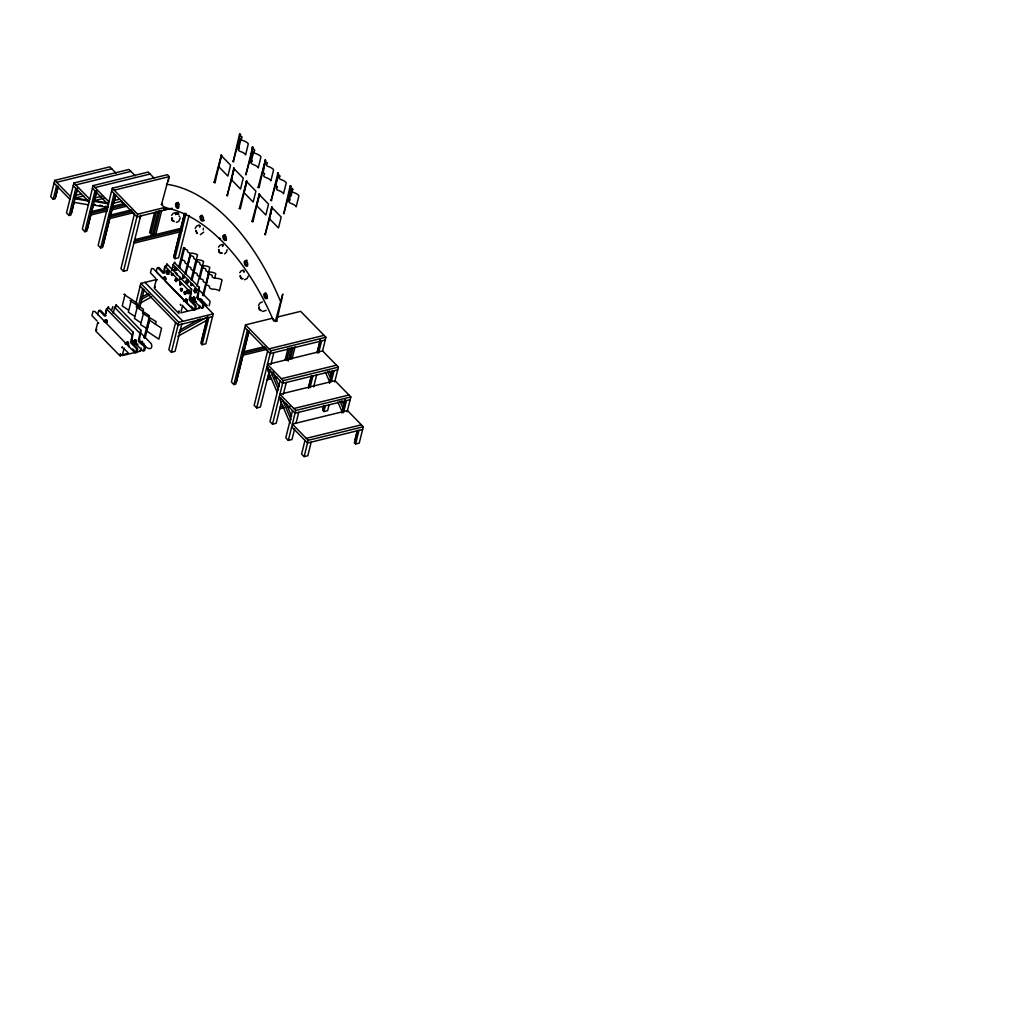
<?xml version="1.0" encoding="UTF-8"?>
<svg xmlns="http://www.w3.org/2000/svg" width="1014" height="1014" viewBox="0 0 1014 1014"><rect width="100%" height="100%" fill="white"/><g stroke="black" fill="none" stroke-linecap="round" stroke-linejoin="round"><path stroke-width="1.5" d="M180.948 290.853L180.365 289.18L181.037 288.179L182.038 289.193L181.962 290.841L181.367 290.219L180.948 290.853L182.051 290.587M115.735 307.128L116.128 304.859L140.895 330.26L139.514 339.411M166.511 266.289L166.904 264.02L191.659 289.408L190.29 298.953A1.445 0.799 76.2 0 0 190.67 300.017L195.588 305.062A1.42 0.786 76.2 0 1 196.095 307.001L195.537 309.27A1.42 0.786 76.2 0 1 194.675 309.764M188.021 291.956L188.553 291.183L186.918 292.235L188.819 291.981L189.25 293.312L188.148 293.578L188.211 292.286L188.984 292.324L188.312 290.194L189.415 289.928M98.573 323.187L97.914 323.124M98.472 323.377L97.94 322.541L98.383 323.174M156.764 279.775L156.688 280.561M96.292 330.019L96.482 329.233L96.52 330.361M96.216 329.74L96.343 330.26M98.282 323.2L98.409 322.553M120.476 354.938L120.362 353.835L120.248 354.596M121.908 347.118L122.288 347.992L122.339 346.991M127.675 343.657L127.016 342.821L127.561 343.391M128.005 343.543L127.371 342.897M175.79 280.612L176.119 281.639L176.829 280.701L176.259 279.015L175.219 278.913L175.143 280.548L177.273 280.371M180.353 304.39L180.505 304.922M186.031 300.347L185.828 301.133L186.006 300.119M172.925 273.894L171.353 274.084L171.721 275.402L173.381 274.439M171.353 274.084L171.886 273.387L172.519 275.529L172.063 274.959M145.179 337.877L144.077 337.573L145.179 337.877L149.59 319.74L148.602 319.549L149.59 319.74M180.226 217.871L178.882 221.204L176.347 222.408M227.136 249.647L226.363 252.245L224.601 253.868M183.648 247.644L184.599 247.986L183.648 247.644L178.743 267.354M184.852 273.932L190.302 254.146L185.841 274.198M195.917 260.256L196.893 260.535L195.917 260.256L191.05 279.902M201.9 266.53L202.889 266.809L201.9 266.53L197.046 286.189M201.571 299.878L202.369 300.03M214.119 182.317L215.057 182.659L221.394 155.041L214.068 182.393L215.057 182.659M202.585 295.467L208.783 272.652L203.573 295.733M220.811 155.18L221.787 155.459M232.954 174.484L233.917 167.994L227.123 195.778L232.206 177.501M227.706 195.639L226.768 195.296M239.519 134.127L240.508 134.406L239.519 134.127L233.195 161.746L239.393 138.943M233.778 161.606L232.789 161.34M233.461 168.159L234.449 168.362M239.367 208.415L246.706 180.999L240.369 208.618L239.367 208.415L240.369 208.618M251.295 154.939L252.638 146.941L245.844 174.725L250.547 157.969M246.427 174.585L245.489 174.243M246.11 181.138L247.112 181.341M252.169 147.182L253.17 147.309M252.03 221.394L259.356 193.978L253.018 221.597L252.03 221.394L253.018 221.597M258.139 187.222L259.09 187.565L265.415 159.946L258.101 187.298L259.09 187.565M258.76 194.118L259.749 194.396M264.831 160.085L265.82 160.364M269.787 217.947L265.085 234.716L271.879 206.932L270.535 214.93M265.668 234.576L264.692 234.297M277.722 176.36L277.937 172.9L271.144 200.683L276.974 179.389M271.739 200.544L270.789 200.202M271.422 207.097L272.411 207.376M277.481 173.064L278.482 173.267M290.004 190.86L283.806 213.662L290.143 186.044L291.119 186.323L290.143 186.044M284.389 213.523L283.451 213.181M166.638 273.793L168.463 272.766L166.638 273.793L165.954 271.194L166.942 271.435L167.12 270.016L167.538 271.587L168.539 271.828L168.21 274.148L169.313 273.881M168.324 181.493L168.882 177.273L161.492 204.524M167.741 273.527L167.057 270.928M108.054 307.217L133.126 332.161L131.757 341.705A1.445 0.799 76.2 0 0 132.137 342.77L137.042 347.815A1.42 0.786 76.2 0 1 137.562 349.754L136.991 352.023A1.42 0.786 76.2 0 1 135.927 352.352A1.42 0.786 76.2 0 1 134.824 352.618L94.923 311.501L93.022 311.349L91.906 315.557L97.141 321.07M174.357 262.55L199.428 287.507L198.047 296.658M182.583 277.773L184.066 277.139L182.583 277.773L182.875 275.884L183.395 278.001L184.497 277.722M183.686 277.506L183.369 276.188M184.485 294.047L186.094 293.325L184.485 294.047L184.117 292.298L185.854 292.247L186.018 291.284M184.117 292.298L184.916 291.563L185.549 294.428L184.992 293.591M185.587 293.781L185.22 292.019M116.027 173.166L109.842 166.828L54.743 180.353L50.7 196.678L53.235 199.276L55.073 198.82L58.064 186.728M53.235 199.276L56.594 185.676M55.643 197.071L58.254 186.487M135.204 175.79L129.031 169.452L73.921 182.976L66.518 212.902L69.053 215.5L70.879 215.044L77.622 187.844M69.053 215.5L75.784 188.287M71.462 213.295L74.073 202.711M74.821 199.695L77.064 190.619M154.394 178.413L148.209 172.063L93.111 185.6L82.337 229.126L84.859 231.712L86.697 231.268L96.799 190.455M84.859 231.712L94.961 190.911M87.267 229.519L93.63 203.827M94.378 200.797L96.622 191.735M114.189 190.15L169.3 176.626L167.399 174.674L112.288 188.211L98.155 245.35L100.678 247.936L102.515 247.492L115.609 194.587M100.678 247.936L114.151 193.535M103.086 245.743L115.431 195.867M95.734 330.551L97.559 323.187M108.485 306.862L106.863 309.308L105.279 315.582M104.265 321.869L104.455 320.209L104.797 321.983L106.178 321.653M134.52 213.472L120.932 268.71L123.455 271.296L127.13 270.396L140.591 215.995M111.895 309.498L112.82 306.583M113.15 313.415L114.633 307.407L116.255 304.948M123.455 271.296L137.6 214.157L112.288 188.211M139.97 218.187L140.718 215.171M154.445 213.067L149.578 232.726L153.951 234.868L159.933 210.684M150.845 234.019L156.46 211.343M124.101 348.068L122.238 355.622L140.502 351.136L141.25 348.119M152.683 233.562L158.298 210.899M136.028 302.742L140.819 283.4L157.081 279.408M136.472 305.911L137.144 303.186L124.937 295.011L122.238 305.936L128.334 310.018M155.788 234.411L161.771 210.228M138.196 306.849L142.682 288.724M132.999 332.009L130.654 341.972A1.445 0.799 76.2 0 0 131.034 343.049L135.939 348.081A1.42 0.786 76.2 0 1 136.459 350.033L135.889 352.302M139.653 307.914L144.14 289.776M162.671 203.991L161.302 204.321L164.458 207.566L163.862 210.012L165.231 209.683L165.84 207.224M142.809 312.033L143.494 309.308L131.047 301.259L128.347 312.185L134.57 316.203M132.34 343.822L136.168 342.884L136.522 344.659L137.904 344.329M140.769 330.095L138.424 340.083A1.458 0.811 76.2 0 0 138.804 341.135L143.709 346.18A1.42 0.786 76.2 0 1 144.216 348.119L143.658 350.388A1.42 0.786 76.2 0 1 142.594 350.717L131.566 339.411M154.267 287.799L156.093 280.434M155.053 287.342L154.863 286.531M155.104 286.607L154.977 287.266M141.364 344.443L142.112 341.426L139.07 342.174M148.678 318.447L149.362 315.722L137.156 307.546L134.456 318.459L140.553 322.553M144.115 337.599L148.64 319.397M167.031 264.109L165.409 266.555L163.66 273.045A1.458 0.811 76.2 0 1 163.013 273.058L158.108 268.026A1.42 0.786 76.2 0 0 157.031 268.342L156.473 270.611A1.42 0.786 76.2 0 0 156.98 272.551L162.493 278.204M162.709 278.584L162.988 277.456L163.622 278.102M155.459 324.328L156.131 321.603L143.342 313.77L140.629 324.683L147.03 328.599M184.472 213.548L173.622 257.379L174.89 258.671L178.565 257.771L189.035 215.462M174.193 255.629L179.808 232.954M181.303 226.921L184.675 213.308M171.683 270.662L173.179 264.654L174.788 262.195M174.89 258.671L186.107 213.333M179.732 267.633L184.599 247.986M175.574 322.465L168.844 349.665L171.379 352.264L175.054 351.364L181.785 324.15M180.555 304.555L180.657 304.91M181.151 311.361L182.647 305.315M171.379 352.264L178.781 322.338L140.819 283.4M196.146 260.357L197.489 254.92A3.739 2.129 13.9 0 0 195.854 254.007A9.468 5.4 13.9 0 0 190.809 253.158A2.75 1.572 13.9 0 1 187.729 251.84A2.89 1.648 13.9 0 1 187.628 250.838A1.724 0.989 13.9 0 0 186.386 249.609A2.953 1.686 13.9 0 0 184.979 249.241L184.269 249M192.039 280.181L196.893 260.535M186.665 303.161L186.956 302.033L187.298 303.807M191.545 289.256L189.187 299.219A1.445 0.799 76.2 0 0 189.567 300.296L194.485 305.328A1.42 0.786 76.2 0 1 194.992 307.28L194.435 309.549A1.42 0.786 76.2 0 1 193.357 309.866L164.699 280.472M202.585 265.567L203.599 261.485A3.739 2.129 13.9 0 0 201.963 260.573A9.468 5.4 13.9 0 0 196.919 259.723A2.75 1.572 13.9 0 1 193.839 258.405A2.89 1.648 13.9 0 1 193.737 257.404A1.724 0.989 13.9 0 0 192.483 256.174A2.953 1.686 13.9 0 0 191.076 255.807L190.379 255.566L187.691 266.454L188.389 266.695A2.953 1.686 13.9 0 1 189.795 267.05A1.724 0.989 13.9 0 1 191.038 268.292A2.89 1.648 13.9 0 0 191.139 269.28A2.75 1.572 13.9 0 0 194.219 270.611M190.873 301.069L194.701 300.131L195.056 301.906L196.437 301.576M195.056 301.906L194.701 300.131M199.314 287.342L196.957 297.317A1.458 0.811 76.2 0 0 197.337 298.382L202.255 303.427A1.42 0.786 76.2 0 1 202.762 305.366L202.204 307.635A1.42 0.786 76.2 0 1 201.127 307.964L190.1 296.646M180.771 312.87L199.036 308.383L199.783 305.366M241.066 138.652A2.75 1.572 13.9 0 0 243.043 140.604A9.468 5.4 13.9 0 1 247.391 142.822A3.739 2.129 13.9 0 1 248.265 144.013L245.565 154.901A3.739 2.129 13.9 0 0 244.704 153.71A9.468 5.4 13.9 0 0 240.343 151.479A2.75 1.572 13.9 0 1 238.366 149.527L241.066 138.652A2.89 1.648 13.9 0 1 241.801 137.891A1.724 0.989 13.9 0 0 241.598 136.598A2.953 1.686 13.9 0 0 240.483 135.876L239.988 135.483L237.796 146.764A2.953 1.686 13.9 0 1 238.898 147.474A1.724 0.989 13.9 0 1 239.317 148.564M208.453 272.905L209.797 267.468A3.739 2.129 13.9 0 0 208.162 266.555A9.468 5.4 13.9 0 0 203.117 265.706A2.75 1.572 13.9 0 1 200.037 264.388A2.89 1.648 13.9 0 1 199.935 263.387A1.724 0.989 13.9 0 0 198.681 262.144A2.953 1.686 13.9 0 0 197.274 261.789L196.691 261.625M214.778 277.823L215.779 273.742A3.739 2.129 13.9 0 0 214.157 272.829A9.468 5.4 13.9 0 0 209.099 271.98A2.75 1.572 13.9 0 1 206.019 270.662A2.89 1.648 13.9 0 1 205.931 269.661A1.724 0.989 13.9 0 0 204.676 268.431A2.953 1.686 13.9 0 0 203.269 268.064L202.572 267.823L199.872 278.711L200.569 278.951A2.953 1.686 13.9 0 1 201.989 279.306A1.724 0.989 13.9 0 1 203.231 280.548A2.89 1.648 13.9 0 0 203.332 281.537A2.75 1.572 13.9 0 0 206.412 282.868M207.617 316.203L200.873 343.416L202.141 344.709L205.817 343.809L213.219 313.884L202.382 302.755M201.456 341.667L206.691 320.5M202.141 344.709L208.871 317.509M253.715 151.631A2.75 1.572 13.9 0 0 255.693 153.57A9.468 5.4 13.9 0 1 260.053 155.801A3.739 2.129 13.9 0 1 260.915 156.993L258.228 167.88A3.739 2.129 13.9 0 0 257.353 166.689A9.468 5.4 13.9 0 0 253.006 164.458A2.75 1.572 13.9 0 1 251.028 162.506L253.715 151.631A2.89 1.648 13.9 0 1 254.451 150.871A1.724 0.989 13.9 0 0 254.248 149.578A2.953 1.686 13.9 0 0 253.132 148.855L252.638 148.462L250.445 159.743A2.953 1.686 13.9 0 1 251.548 160.453A1.724 0.989 13.9 0 1 252.004 160.998M276.936 321.172L275.555 321.514L272.398 318.269L245.527 324.86L231.395 381.999L233.917 384.598L235.755 384.141L248.848 331.248M233.917 384.598L247.391 330.184M236.325 382.392L249.051 331.008M291.677 190.569A2.75 1.572 13.9 0 0 293.654 192.508A9.468 5.4 13.9 0 1 298.015 194.739A3.739 2.129 13.9 0 1 298.877 195.93L296.189 206.805A3.739 2.129 13.9 0 0 295.315 205.627A9.468 5.4 13.9 0 0 290.955 203.396A2.75 1.572 13.9 0 1 288.99 201.444L291.677 190.569A2.89 1.648 13.9 0 1 292.412 189.808A1.724 0.989 13.9 0 0 292.209 188.503A2.953 1.686 13.9 0 0 291.094 187.793L288.407 198.668A2.953 1.686 13.9 0 1 289.51 199.39A1.724 0.989 13.9 0 1 290.004 200.214M291.018 196.133L292.704 189.339M267.633 350.958L254.172 405.359L256.694 407.958L260.37 407.058L269.344 370.782M275.364 321.324L282.767 294.073L276.746 320.982M256.694 407.958L270.839 350.819L245.527 324.86M268.33 367.905L267.734 370.325L277.076 391.949M270.839 364.736L273.831 352.644M280.079 380.782L269.978 421.583L272.512 424.182L276.188 423.282L281.423 402.114M285.061 360.312L288.065 348.22M286.709 360.097L289.7 348.005M272.512 424.182L283.286 380.656L267.468 364.432L322.579 350.907L338.397 367.131L334.721 381.936M288.166 361.161L291.538 347.548M280.789 397.729L280.181 400.15L290.156 423.218M290.181 359.425L293.173 347.346M283.299 394.56L286.29 382.468M292.019 358.981L295.011 346.889M292.526 410.607L285.796 437.807L288.331 440.406L292.007 439.506L294.618 428.922M288.331 440.406L295.733 410.48L279.915 394.256L335.026 380.732L350.844 396.956L347.181 411.76M296.113 422.876L298.737 412.292M308.357 387.994L311.349 375.902M317.331 351.719L320.323 339.627M308.56 387.754L311.552 375.662M317.154 352.986L319.778 342.415M310.005 387.779L312.996 375.687M318.599 353.011L321.59 340.919M313.668 386.879L316.66 374.787M322.655 350.603L325.938 337.294L300.638 311.336L276.759 317.192M304.986 440.431L301.614 454.031L304.149 456.63L307.825 455.73L311.184 442.117M304.149 456.63L308.18 440.304L292.374 424.08L347.472 410.556L363.291 426.78L359.248 443.105L355.584 444.005L354.317 442.7L357.308 430.608M323.808 405.727L322.68 410.264L323.948 411.557L327.623 410.657L329.119 404.611M329.411 383.051L332.402 370.959M323.251 408.515L323.998 405.486M329.613 382.823L332.605 370.731M323.948 411.557L325.443 405.511M331.426 381.327L334.05 370.744M341.87 412.875L345.229 399.275M342.06 412.647L345.052 400.555M343.505 412.66L346.496 400.581M354.887 440.951L357.498 430.38M355.584 444.005L358.943 430.405M177.627 213.194L176.854 213.219M178.033 213.333L177.044 213.891L176.094 212.75M248.291 276.176L247.061 278.546L244.526 279.75M179.922 284.921L179.719 282.741L180.822 282.475L181.024 284.655L179.922 284.921L181.252 284.034M176.03 214.144L177.526 213.333M196.45 291.436L194.891 292.894L193.813 290.536L196.336 289.839M195.17 228.581L196.437 226.211L199.061 224.994M258.507 305.48L259.774 303.11L262.398 301.893M192.33 285.264L191.228 285.53L192.597 284.693M192.28 283.945L191.494 284.959M175.574 213.105L175.599 214.715M177.703 214.246L178.008 212.978M199.517 225.387L199.543 226.984M200.202 225.97L200.024 226.642M223.156 245.477L222.662 245.806M244.425 271.03L243.918 271.359M203.725 232.13L200.303 234.69M125.597 344.291L125.153 343.277M127.561 342.694L127.84 343.759M127.903 343.733L127.625 342.669M186.158 282.044L187.615 281.106L188.262 282.741L187.159 283.02L186.158 282.044L187.856 281.715M186.741 280.941L188.211 280.003L186.741 280.941L186.107 280.333L186.513 281.372M183.597 300.714L183.978 301.589M178.832 311.108L179.11 312.173L179.072 311.184M186.639 300.765L186.437 299.992M177.387 269.014L175.536 269.344L175.536 270.687L174.281 269.483L175.853 268.342L175.384 267.1L174.281 267.366L174.75 268.609M174.281 267.366L175.042 268.089L175.523 267.214L176.284 269.28L175.536 269.344M175.853 268.342L175.384 269.217L176.639 270.408L176.639 269.078M171.594 215.374L173.014 213.498L175.118 212.725M218.504 247.163L219.924 245.287L222.028 244.501M239.773 272.715L241.193 270.839L243.297 270.066M190.695 254.552L189.707 254.362M209.138 273.134L208.187 272.867M187.451 291.449L187.032 290.169L187.767 290.993L188.312 290.194M175.143 280.548L176.677 279.699L175.574 279.965M105.266 315.608L105.126 315.798A1.458 0.811 76.2 0 1 104.48 315.81L99.562 310.778A1.42 0.786 76.2 0 0 98.497 311.095L97.927 313.364A1.42 0.786 76.2 0 0 98.447 315.303M222.979 244.399L222.51 246.491M105.164 320.703L106.774 320.779L106.381 322.351L105.291 321.818L106.14 320.132M105.595 321.844A1.483 0.824 76.2 0 1 105.95 319.79A1.483 0.824 76.2 0 1 107.218 321.603A1.483 0.824 76.2 0 1 106.064 322.401L106.888 321.882M163.71 277.95L165.307 278.026L164.914 279.598L163.71 277.95L164.674 277.38M164.458 279.712L165.434 279.129M126.598 342.681L128.208 342.757L127.815 344.329L126.725 343.797L127.574 342.111M127.358 344.443L128.322 343.873M134.368 340.78L135.965 340.856L135.584 342.428L134.494 341.883L135.331 340.21M120.311 354.837L120.501 354.013L120.831 354.685M120.603 354.697L120.413 354.038M135.115 342.542L136.091 341.959M185.131 299.929L186.741 300.005L186.348 301.576L185.258 301.044L186.107 299.358M185.892 301.69L186.868 301.12M192.901 298.027L194.511 298.103L194.118 299.675L193.028 299.13L193.877 297.457M193.661 299.789L194.625 299.206M266.162 310.373L262.512 311.475M209.214 305.721L210.101 301.323L198.921 289.814M141.897 297.115L148.589 293.426M141.821 299.155L149.857 294.732M140.921 302.78L151.631 296.874M180.074 329.943L200.151 318.878M178.667 332.719L205.436 317.965M177.767 336.344L207.211 320.12M203.345 229.836L203.244 228.213M178.958 215.969L179.655 216.527M222.421 252.942L221.965 253.107A1.977 1.204 -44.3 0 1 221.648 253.183L219.493 252.74L218.732 249.495L218.847 251.878L220.963 252.98M193.813 290.536L196.095 289.852L196.323 292.476L195.347 291.702M56.632 182.305L111.743 168.78M75.822 184.916L130.933 171.391M94.999 187.539L150.11 174.015M75.15 195.448L81.272 193.94M74.478 198.174L83.655 195.917M94.327 198.072L101.983 196.196M93.656 200.785L104.379 198.161M95.05 204.524L93.212 204.967L107.738 207.464M113.517 200.696L119.639 199.188M112.846 203.408L122.022 201.152M90.043 211.901L107.953 207.502M112.44 206.4L124.38 203.472M91.311 213.194L107.725 209.163M112.212 208.073L125.635 204.765M90.867 215.006L107.281 210.975M111.755 209.885L126.687 206.222M110.501 215.057L131.389 209.936M110.273 216.717L132.657 211.229M109.816 218.53L133.696 212.674M137.6 214.157L164.458 207.566M176.284 204.663L179.275 203.928M172.127 208.238L136.928 216.895L111.616 190.924M134.545 239.722L180.809 228.365L182.076 229.658L134.317 241.383M133.861 243.195L181.62 231.471M175.042 268.089L176.144 267.823L175.384 267.1M175.523 268.558L176.626 268.292M166.942 271.435L168.045 271.169M174.281 269.483L176.157 269.116M167.538 271.587L168.641 271.308M166.841 272.335L167.944 272.069M167.792 272.589L168.894 272.322M171.822 274.173L173.229 273.945M171.784 274.629L172.887 274.35L172.456 273.818M164.217 277.494L165.307 278.026M182.773 276.607L183.864 276.328M183.065 276.683L184.168 276.416M182.697 277.05L183.8 276.784M183.192 277.202L184.295 276.923M175.84 279.598L176.943 279.332M176.208 280.003L177.311 279.737M187.108 280.27L187.121 281.296L188.224 281.03M179.795 283.59L181.176 283.223L180.822 282.475M187.159 283.02L187.134 281.943L188.236 281.677M179.846 284.085L181.392 283.654M190.708 284.313L192.559 283.895M180.365 289.18L182.102 288.914M180.999 289.18L182.482 288.914M180.986 289.814L182.089 289.548L181.468 288.901M181.367 290.219L182.469 289.941M187.767 290.993L188.87 290.714M188.249 291.512L189.352 291.246M184.751 292.526L185.854 292.247M185.156 292.666L186.259 292.4M184.649 293.084L185.752 292.818M186.918 292.235L189.314 292.007M185.309 293.325L186.399 293.059M194.751 291.259L196.741 290.726M186.741 300.005L185.651 299.472M193.421 297.558L194.511 298.103M185.258 301.044L186.348 301.576M193.028 299.13L194.118 299.675M105.684 320.247L106.774 320.779M105.291 321.818L106.381 322.351M197.603 299.409L200.645 298.674L201.279 299.32M191.507 301.716L195.334 300.778M178.781 322.338L213.219 313.884M212.547 316.609L178.109 325.063L140.147 286.125M281.765 300.702L280.384 301.044A198.516 110.336 76.2 0 0 166.511 184.244M127.105 342.225L128.208 342.757M134.875 340.311L135.965 340.856M126.725 343.797L127.815 344.329M134.494 341.883L135.584 342.428M132.973 344.468L136.801 343.531M139.704 342.821L142.746 342.073L142.112 341.426M121.604 354.976L127.688 353.48M242.245 352.086L264.629 346.585M243.512 353.379L265.896 347.891M243.056 355.192L266.935 349.336M268.938 348.867L324.049 335.342M270.839 350.819L325.938 337.294M325.266 340.02L270.155 353.544L244.856 327.585M267.772 376.371L270.763 375.636M267.557 378.032L270.535 377.309M267.1 379.857L271.575 378.754M274.566 378.019L277.544 377.284M281.385 378.704L336.496 365.179M283.286 380.656L338.397 367.131M337.713 369.844L282.614 383.368L266.796 367.157M280.232 406.956L283.21 406.221M279.775 408.769L284.25 407.666M287.241 406.944L290.219 406.208M293.832 408.528L348.943 395.004M295.733 410.48L350.844 396.956M350.172 399.668L295.061 413.205L279.243 396.981M306.291 438.352L361.39 424.828M308.18 440.304L363.291 426.78M362.619 429.492L307.508 443.029L291.69 426.805M191.925 284.059L191.139 283.426L191.177 284.212M242.65 278.482L241.117 278.432M242.904 278.749L241.37 278.698C238.303 274.87 241.256 274.35 240.762 278.305M174.053 221.191L171.936 220.101L171.822 217.718L172.57 218.466L172.177 220.355L173.99 221.496M187.134 281.943L187.121 281.296M176.233 280.282L176.892 280.333M107.56 202.889L95.95 200.886L94.112 201.342L108.637 203.839M88.383 200.265L76.76 198.275L74.922 198.719L89.447 201.216M99.41 205.272L102.313 205.766M105.215 206.26L108.118 206.767M74.022 202.344L88.548 204.841M261.016 310.411L259.216 309.27L259.216 306.824L259.457 309.524L261.282 310.664M196.893 233.359C194.549 228.594 196.615 230.609 197.147 233.626M181.582 259.888L182.127 260.104A2.953 1.686 13.9 0 1 183.686 260.484A1.724 0.989 13.9 0 1 184.941 261.726A2.89 1.648 13.9 0 0 185.042 262.715A2.75 1.572 13.9 0 0 188.11 264.046M193.889 272.424L194.587 272.665A2.953 1.686 13.9 0 1 195.994 273.032A1.724 0.989 13.9 0 1 197.236 274.274A2.89 1.648 13.9 0 0 197.337 275.263A2.75 1.572 13.9 0 0 200.417 276.594M177.919 213.396L178.946 214.208M180.15 284.3L179.719 282.741M194.916 290.27L195.994 292.628M244.108 272.386L243.423 271.144M179.643 278.584L179.655 276.873L180.657 279.598L180.023 278.964M121.046 201.127L122.314 202.42M173.179 264.654L198.478 290.6M93.111 185.6L108.916 201.811M202.28 300.55L207.211 305.62M92.426 188.312L108.245 204.536M165.409 266.555L190.708 292.514M190.366 297.216L193.547 300.486M198.402 307.736L199.036 308.383M73.921 182.976L89.739 199.2M191.152 306.203L194.46 309.6M73.249 185.689L89.067 201.913M189.833 306.051L153.329 268.621L151.555 268.596L150.452 272.804L155.674 278.318M182.165 305.493L187.108 310.55M54.743 180.353L70.562 196.577M54.072 183.078L69.877 199.302M154.432 288.407L178.92 313.529M144.951 282.386L182.913 321.324M140.376 332.567L151.403 343.873C153.722 351.376 145.332 349.12 143.735 343.302M114.633 307.407L139.945 333.365M106.863 309.308L132.175 335.266M131.833 339.969L135.014 343.239M139.869 350.489L140.502 351.136M132.619 348.955L134.824 351.212M123.632 348.246L128.575 353.303M95.899 331.16L120.387 356.282M167.361 273.032L168.21 274.148M186.576 300.22L186.399 301.234M177.184 275.314L177.006 273.565L175.942 272.931L176.068 273.983M195.233 290.118L194.536 288.622L194.675 290.283M329.385 370.921L331.87 376.688M341.832 400.745L344.316 406.513M327.547 371.377L330.653 378.59M339.994 401.202L343.112 408.414M325.393 372.125L329.765 382.215M337.852 401.95L342.212 412.039M272.956 372.011L279.192 386.435M286.037 403.28L291.639 416.26M269.876 369.578L278.597 389.769M282.323 399.415L291.056 419.593M272.5 318.383L273.641 321.045M187.717 292.247L188.148 293.578M194.054 298.217L194.168 299.32M193.37 297.913L193.484 299.016M185.6 299.814L185.714 300.93M164.851 278.14L164.965 279.243M135.508 340.97L135.635 342.073M134.824 340.666L134.951 341.769M127.739 342.871L127.865 343.987M127.054 342.567L127.181 343.683M106.305 320.893L106.432 321.996M105.621 320.589L105.748 321.704M198.047 296.709L198.06 297.051A1.458 0.811 76.2 0 0 198.44 298.116L203.358 303.148A1.42 0.786 76.2 0 1 203.865 305.1L203.307 307.369A1.42 0.786 76.2 0 1 202.331 307.787M191.202 284.719L191.228 285.53M139.514 339.462L139.526 339.804A1.458 0.811 76.2 0 0 139.907 340.869L144.812 345.913A1.42 0.786 76.2 0 1 145.319 347.853L144.761 350.122A1.42 0.786 76.2 0 1 143.696 350.438M238.366 149.527A2.89 1.648 13.9 0 1 238.772 148.982M277.354 187.235A1.724 0.989 13.9 0 1 277.076 187.704M277.304 186.956A1.724 0.989 13.9 0 0 276.86 186.411A2.953 1.686 13.9 0 0 275.757 185.689L278.305 174.75A2.953 1.686 13.9 0 1 279.547 175.523A1.724 0.989 13.9 0 1 279.763 176.829A2.89 1.648 13.9 0 0 279.027 177.589A2.75 1.572 13.9 0 0 281.005 179.529A9.468 5.4 13.9 0 1 285.352 181.76A3.739 2.129 13.9 0 1 286.227 182.951L283.527 193.826A3.739 2.129 13.9 0 0 282.665 192.647A9.468 5.4 13.9 0 0 278.305 190.417A2.75 1.572 13.9 0 1 277.076 187.565M264.654 173.977A1.724 0.989 13.9 0 0 264.21 173.432A2.953 1.686 13.9 0 0 263.095 172.722L265.288 161.441L265.795 161.834A2.953 1.686 13.9 0 1 266.897 162.544A1.724 0.989 13.9 0 1 267.113 163.85A2.89 1.648 13.9 0 0 266.365 164.61A2.75 1.572 13.9 0 0 268.342 166.55A9.468 5.4 13.9 0 1 272.703 168.78A3.739 2.129 13.9 0 1 273.565 169.972L270.877 180.847A3.739 2.129 13.9 0 0 270.003 179.668A9.468 5.4 13.9 0 0 265.655 177.437A2.75 1.572 13.9 0 1 263.678 175.485A2.89 1.648 13.9 0 1 264.071 174.94M288.99 201.444A2.89 1.648 13.9 0 1 289.383 200.899M251.966 161.543A1.724 0.989 13.9 0 1 251.764 161.758A2.89 1.648 13.9 0 0 251.028 162.506M166.765 265.668A1.42 0.786 76.2 0 0 165.903 266.162A1.42 0.786 76.2 0 0 164.8 266.441L164.243 268.697A1.42 0.786 76.2 0 0 164.75 270.649M164.598 279.636A1.483 0.824 76.2 0 0 165.751 279.091A1.483 0.824 76.2 0 0 164.876 277.063A1.483 0.824 76.2 0 0 164.027 278.318A1.483 0.824 76.2 0 1 164.636 277.037A1.483 0.824 76.2 0 1 165.65 278.622A1.483 0.824 76.2 0 1 164.952 279.927M158.133 268.076A1.42 0.786 76.2 0 1 159.211 267.747L164.116 272.791A1.458 0.811 76.2 0 0 164.762 272.779M99.6 310.829A1.42 0.786 76.2 0 1 100.665 310.499L105.583 315.544A1.458 0.811 76.2 0 0 106.026 315.633M126.927 343.062A1.483 0.824 76.2 0 1 127.929 341.895A1.483 0.824 76.2 0 1 128.537 344.228A1.483 0.824 76.2 0 1 127.118 343.797M107.332 308.864A1.42 0.786 76.2 0 0 106.267 309.194L105.697 311.45A1.42 0.786 76.2 0 0 106.216 313.402M107.408 308.776A1.42 0.786 76.2 0 1 108.004 308.345M105.684 321.818A1.483 0.824 76.2 0 1 106.052 319.765A1.483 0.824 76.2 0 1 107.129 321.628A1.483 0.824 76.2 0 1 105.963 322.414M164.357 207.464A198.516 110.336 76.2 0 1 272.5 318.371M226.35 240.128A2.839 1.584 76.2 0 1 224.538 237.808A2.839 1.584 76.2 0 1 224.956 234.817M204.27 220.418A2.839 1.584 76.2 0 1 201.913 219.037A2.839 1.584 76.2 0 1 202.09 215.336M178.071 207.515A2.839 1.584 76.2 0 1 176.956 204.27A2.839 1.584 76.2 0 1 178.325 202.47M247.695 265.769A2.839 1.584 76.2 0 1 245.743 262.727A2.839 1.584 76.2 0 1 247.086 260.218M267.303 298.382A2.839 1.584 76.2 0 1 265.491 296.063A2.839 1.584 76.2 0 1 265.909 293.071M142.556 313.174L143.557 313.415L142.556 313.174M197.299 297.343L197.831 298.179L197.299 297.343M219.594 238.328L220.494 238.848L219.594 238.328M130.286 300.651L131.275 300.917L130.286 300.651M202.61 294.82L203.713 295.125L202.61 294.82M124.177 294.39L125.166 294.668L124.215 294.326M136.396 306.925L137.384 307.204L136.434 306.862M128.41 344.785L128.765 346.56L128.41 344.785M149.362 320.082L146.662 331.008L158.868 339.183L161.568 328.257L149.362 320.082M221.483 155.839L218.783 166.752L227.871 176.081L230.571 165.168L221.483 155.839M234.133 168.806L231.433 179.732L240.533 189.06L243.233 178.147L234.133 168.806M208.859 274.084L206.159 284.959L206.869 285.2A2.953 1.686 13.9 0 1 208.276 285.568A1.724 0.989 13.9 0 1 209.518 286.797A2.89 1.648 13.9 0 0 209.619 287.799A2.75 1.572 13.9 0 0 212.699 289.117A9.468 5.4 13.9 0 1 217.744 289.966A3.739 2.129 13.9 0 1 219.379 290.879L222.079 280.003A3.739 2.129 13.9 0 0 220.444 279.091A9.468 5.4 13.9 0 0 215.386 278.242A2.75 1.572 13.9 0 1 212.319 276.911A2.89 1.648 13.9 0 1 212.218 275.922A1.724 0.989 13.9 0 0 210.963 274.68A2.953 1.686 13.9 0 0 209.556 274.325L208.859 274.084M246.782 181.785L244.082 192.711L253.183 202.04L255.883 191.126L246.782 181.785M259.445 194.764L256.732 205.69L265.833 215.019L268.533 204.093L259.445 194.764M272.094 207.743L269.394 218.669L278.482 227.998L281.195 217.072L272.094 207.743M185.499 299.599A1.483 0.824 76.2 0 0 186.475 301.893A1.483 0.824 76.2 0 0 186.982 299.84A1.483 0.824 76.2 0 0 185.499 299.599M193.268 297.698A1.483 0.824 76.2 0 0 194.244 299.979A1.483 0.824 76.2 0 0 194.751 297.939A1.483 0.824 76.2 0 0 193.268 297.698M193.18 297.723A1.483 0.824 76.2 0 0 194.156 300.005A1.483 0.824 76.2 0 0 194.663 297.964A1.483 0.824 76.2 0 0 193.18 297.723M134.723 340.451A1.483 0.824 76.2 0 0 135.711 342.732A1.483 0.824 76.2 0 0 136.218 340.691A1.483 0.824 76.2 0 0 134.723 340.451A1.483 0.824 76.2 0 0 135.623 342.757A1.483 0.824 76.2 0 0 136.117 340.717A1.483 0.824 76.2 0 0 134.634 340.476M175.663 203.966A2.839 1.584 76.2 0 0 177.551 208.364A2.839 1.584 76.2 0 0 178.527 204.435A2.839 1.584 76.2 0 0 175.663 203.966M200.227 216.59A2.839 1.584 76.2 0 0 202.116 220.989A2.839 1.584 76.2 0 0 203.079 217.059A2.839 1.584 76.2 0 0 200.227 216.59M264.046 294.313A2.839 1.584 76.2 0 0 265.934 298.712A2.839 1.584 76.2 0 0 266.897 294.795A2.839 1.584 76.2 0 0 264.046 294.313M223.093 236.059A2.839 1.584 76.2 0 0 224.981 240.457A2.839 1.584 76.2 0 0 225.945 236.541A2.839 1.584 76.2 0 0 223.093 236.059M244.425 261.713A2.839 1.584 76.2 0 0 246.313 266.112A2.839 1.584 76.2 0 0 247.289 262.182A2.839 1.584 76.2 0 0 244.425 261.713"/></g></svg>
